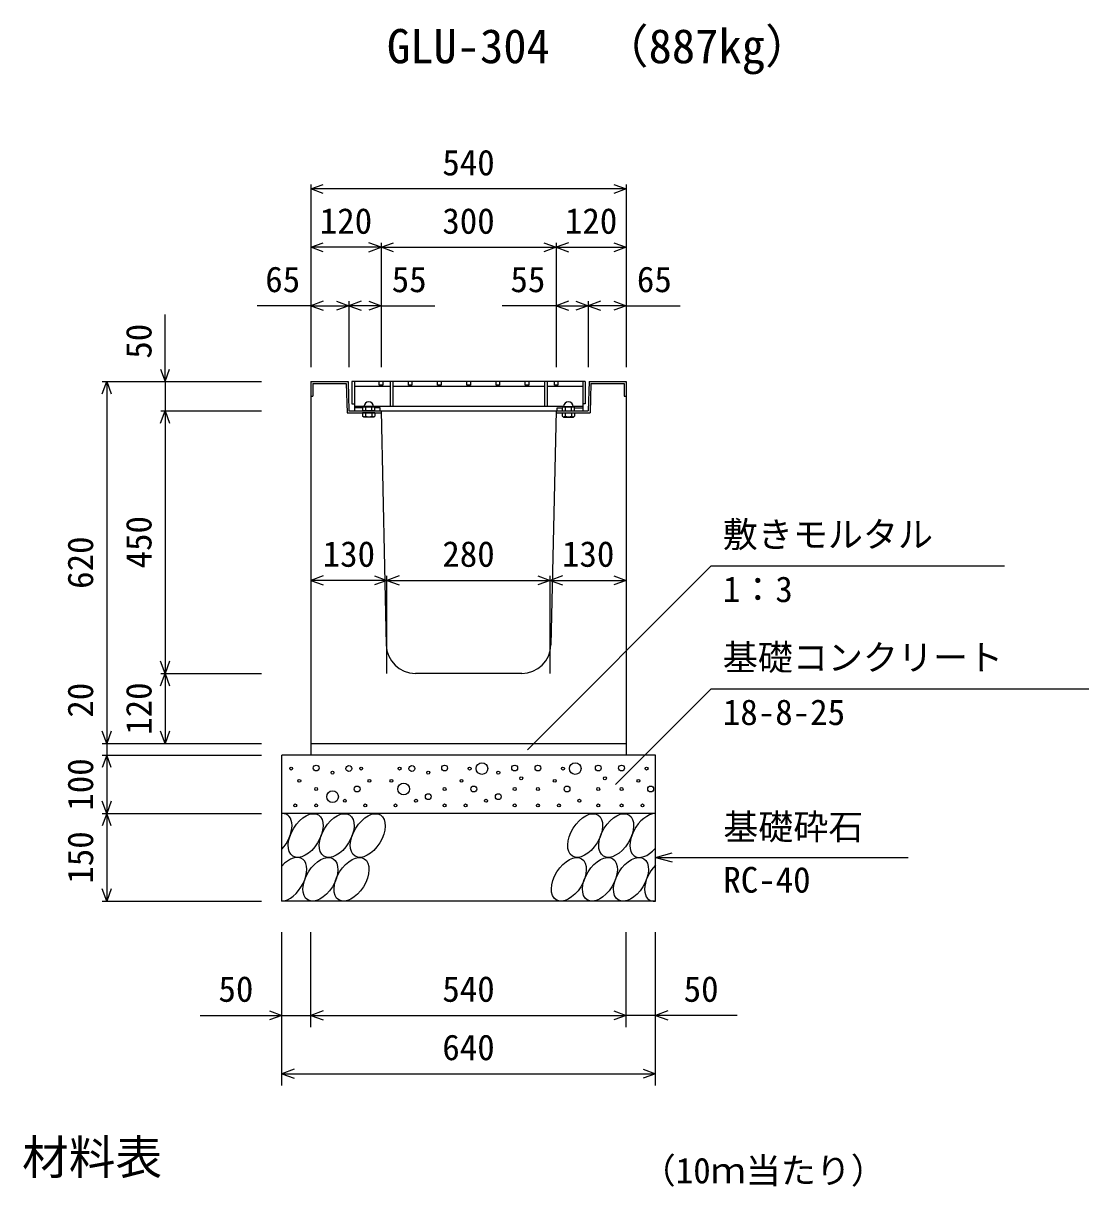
# Model space of a CAD drawing. Units: millimetres, scale not verified. Extents: x -25200 to 25200, y -8910 to 8910.
# Drawn here: x 6543 to 8369, y 3953 to 5946 of the extents above; entities that cross this region are included whole.
import ezdxf
from ezdxf.enums import TextEntityAlignment as Align

# ---------------------------------------------------------------- set-up
doc = ezdxf.new("R2010")
doc.units = ezdxf.units.MM
doc.header["$LTSCALE"] = 30
for name, color, linetype, lineweight in [('0-0_DIM', 7, 'Continuous', 25), ('0-2_HATCH', 6, 'Continuous', 25), ('0-5_OUTLINE', 3, 'Continuous', 25), ('0-7_TXT', 7, 'Continuous', 25)]:
    doc.layers.add(name, color=color, linetype=linetype, lineweight=lineweight)
doc.styles.add('ＭＳ ゴシック', font='')
doc.styles.get('ＭＳ ゴシック').set_extended_font_data('MS Gothic')

msp = doc.modelspace()

# ---------------------------------------------------------------- linework, layer by layer
at = {"layer": '0-0_DIM'}
for p, q in [((7036.1, 5669.64), (7036.1, 5357.03)), ((7576.1, 5662.14), (7036.1, 5662.14)), ((7576.1, 5669.64), (7576.1, 5357.03)), ((7156.1, 5562.14), (7036.1, 5562.14)), ((7156.1, 5569.64), (7156.1, 5357.03)), ((7156.1, 5562.14), (7456.1, 5562.14)), ((7456.1, 5569.64), (7456.1, 5357.03)), ((7456.1, 5562.14), (7576.1, 5562.14)), ((7036.1, 5462.14), (6943.78, 5462.14)), ((7036.1, 5462.14), (7101.1, 5462.14)), ((7101.1, 5469.64), (7101.1, 5357.03)), ((7156.1, 5462.14), (7101.1, 5462.14)), ((7156.1, 5462.14), (7248.41, 5462.14)), ((7456.1, 5462.14), (7363.78, 5462.14)), ((7456.1, 5462.14), (7511.1, 5462.14)), ((7511.1, 5469.64), (7511.1, 5357.03)), ((7576.1, 5462.14), (7511.1, 5462.14)), ((7576.1, 5462.14), (7668.41, 5462.14)), ((6786.1, 5332.11), (6786.1, 5447.31)), ((6678.6, 5332.11), (6951.1, 5332.11)), ((6686.1, 5332.11), (6686.1, 4712.11)), ((6786.1, 5332.11), (6786.1, 5282.11)), ((6778.6, 5282.11), (6951.1, 5282.11)), ((6786.1, 5282.11), (6786.1, 4832.11)), ((7721.67, 5016.35), (7406.79, 4701.47)), ((7721.67, 5016.35), (8224.32, 5016.35)), ((7166.1, 4991.69), (7036.1, 4991.69)), ((7166.1, 4832.11), (7166.1, 4999.19)), ((7166.1, 4991.69), (7446.1, 4991.69)), ((7446.1, 4832.11), (7446.1, 4999.19)), ((7446.1, 4991.69), (7576.1, 4991.69)), ((6778.6, 4832.11), (6951.1, 4832.11)), ((6786.1, 4832.11), (6786.1, 4712.11)), ((7721.67, 4805.76), (7558.01, 4642.11)), ((7721.67, 4805.76), (8368.54, 4805.76)), ((6678.6, 4712.11), (6951.1, 4712.11)), ((6678.6, 4692.11), (6951.1, 4692.11)), ((6678.6, 4592.11), (6951.1, 4592.11)), ((6686.1, 4592.11), (6686.1, 4442.11)), ((7626.1, 4517.11), (7655.07, 4524.87)), ((7626.1, 4517.11), (8059.41, 4517.11)), ((7626.1, 4517.11), (7655.07, 4509.34)), ((6678.6, 4442.11), (6951.1, 4442.11)), ((6986.1, 4126.59), (6986.1, 4388.94)), ((7036.1, 4226.59), (7036.1, 4388.94)), ((7576.1, 4226.59), (7576.1, 4388.94)), ((7626.1, 4126.59), (7626.1, 4388.94)), ((6846.21, 4246.59), (6986.1, 4246.59)), ((6986.1, 4246.59), (7036.1, 4246.59)), ((7036.1, 4246.59), (7576.1, 4246.59)), ((7626.1, 4246.59), (7576.1, 4246.59)), ((7765.98, 4246.59), (7626.1, 4246.59)), ((6986.1, 4146.59), (7626.1, 4146.59))]:
    msp.add_line(p, q, dxfattribs=at)
for points in [[(7057.24, 5654.45), (7036.1, 5662.14), (7057.24, 5669.84)], [(7554.95, 5669.84), (7576.1, 5662.14), (7554.95, 5654.45)], [(7057.24, 5554.45), (7036.1, 5562.14), (7057.24, 5569.84)], [(7134.95, 5554.45), (7156.1, 5562.14), (7134.95, 5569.84)], [(7177.24, 5554.45), (7156.1, 5562.14), (7177.24, 5569.84)], [(7434.95, 5569.84), (7456.1, 5562.14), (7434.95, 5554.45)], [(7477.24, 5569.84), (7456.1, 5562.14), (7477.24, 5554.45)], [(7554.95, 5569.84), (7576.1, 5562.14), (7554.95, 5554.45)], [(7057.24, 5469.84), (7036.1, 5462.14), (7057.24, 5454.45)], [(7079.95, 5469.84), (7101.1, 5462.14), (7079.95, 5454.45)], [(7122.24, 5469.84), (7101.1, 5462.14), (7122.24, 5454.45)], [(7134.95, 5469.84), (7156.1, 5462.14), (7134.95, 5454.45)], [(7477.24, 5469.84), (7456.1, 5462.14), (7477.24, 5454.45)], [(7489.95, 5469.84), (7511.1, 5462.14), (7489.95, 5454.45)], [(7532.24, 5469.84), (7511.1, 5462.14), (7532.24, 5454.45)], [(7554.95, 5469.84), (7576.1, 5462.14), (7554.95, 5454.45)], [(6778.4, 5353.25), (6786.1, 5332.11), (6793.79, 5353.25)], [(6678.4, 5310.96), (6686.1, 5332.11), (6693.79, 5310.96)], [(6778.4, 5260.96), (6786.1, 5282.11), (6793.79, 5260.96)], [(7057.24, 4999.38), (7036.1, 4991.69), (7057.24, 4983.99)], [(7144.95, 4999.38), (7166.1, 4991.69), (7144.95, 4983.99)], [(7187.24, 4999.38), (7166.1, 4991.69), (7187.24, 4983.99)], [(7424.95, 4999.38), (7446.1, 4991.69), (7424.95, 4983.99)], [(7467.24, 4999.38), (7446.1, 4991.69), (7467.24, 4983.99)], [(7554.95, 4999.38), (7576.1, 4991.69), (7554.95, 4983.99)], [(6793.79, 4853.25), (6786.1, 4832.11), (6778.4, 4853.25)], [(6778.4, 4810.96), (6786.1, 4832.11), (6793.79, 4810.96)], [(6693.79, 4733.25), (6686.1, 4712.11), (6678.4, 4733.25)], [(6793.79, 4733.25), (6786.1, 4712.11), (6778.4, 4733.25)], [(6686.1, 4712.11), (6686.1, 4692.11), (6686.1, 4592.11)], [(6693.79, 4670.96), (6686.1, 4692.11), (6678.4, 4670.96)], [(6693.79, 4613.25), (6686.1, 4592.11), (6678.4, 4613.25)], [(6693.79, 4570.96), (6686.1, 4592.11), (6678.4, 4570.96)], [(6693.79, 4463.25), (6686.1, 4442.11), (6678.4, 4463.25)], [(6964.95, 4254.29), (6986.1, 4246.59), (6964.95, 4238.9)], [(7057.24, 4254.29), (7036.1, 4246.59), (7057.24, 4238.9)], [(7554.95, 4254.29), (7576.1, 4246.59), (7554.95, 4238.9)], [(7647.24, 4254.29), (7626.1, 4246.59), (7647.24, 4238.9)], [(7007.24, 4154.29), (6986.1, 4146.59), (7007.24, 4138.9)], [(7604.95, 4154.29), (7626.1, 4146.59), (7604.95, 4138.9)]]:
    msp.add_lwpolyline(points, dxfattribs=at)
at = {"layer": '0-2_HATCH'}
for p, q in [((7039.3, 5328.91), (7039.3, 5307.11)), ((7506.1, 5332.11), (7106.1, 5332.11)), ((7110.6, 5332.11), (7110.6, 5282.11)), ((7110.6, 5324.11), (7171.6, 5324.11)), ((7171.6, 5332.11), (7171.6, 5290.11)), ((7176.1, 5332.11), (7176.1, 5290.11)), ((7176.1, 5324.11), (7436.1, 5324.11)), ((7436.1, 5332.11), (7436.1, 5290.11)), ((7440.6, 5332.11), (7440.6, 5290.11)), ((7440.6, 5324.11), (7501.6, 5324.11)), ((7501.6, 5332.11), (7501.6, 5282.11)), ((7515.7, 5328.91), (7514.2, 5278.91)), ((7036.1, 5307.11), (7039.3, 5307.11)), ((7110.6, 5290.11), (7126.95, 5290.11)), ((7124.89, 5287.11), (7110.6, 5287.11)), ((7110.6, 5282.11), (7501.6, 5282.11)), ((7126.58, 5288.91), (7124.89, 5287.94)), ((7124.89, 5282.76), (7124.89, 5287.94)), ((7125.76, 5282.11), (7124.89, 5282.76)), ((7144.44, 5282.11), (7125.76, 5282.11)), ((7143.61, 5289.24), (7126.58, 5289.24)), ((7126.58, 5289.24), (7126.58, 5288.91)), ((7143.61, 5288.91), (7126.58, 5288.91)), ((7129.99, 5282.76), (7129.99, 5287.94)), ((7140.2, 5282.76), (7140.2, 5287.94)), ((7143.24, 5290.11), (7468.95, 5290.11)), ((7143.61, 5289.24), (7143.61, 5288.91)), ((7143.61, 5288.91), (7145.3, 5287.94)), ((7144.44, 5282.11), (7145.3, 5282.76)), ((7145.3, 5282.76), (7145.3, 5287.94)), ((7468.58, 5288.91), (7466.89, 5287.94)), ((7466.89, 5282.76), (7466.89, 5287.94)), ((7467.75, 5282.11), (7466.89, 5282.76)), ((7467.75, 5282.11), (7486.44, 5282.11)), ((7468.58, 5289.24), (7485.61, 5289.24)), ((7468.58, 5289.24), (7468.58, 5288.91)), ((7468.58, 5288.91), (7485.61, 5288.91)), ((7471.99, 5282.76), (7471.99, 5287.94)), ((7482.2, 5282.76), (7482.2, 5287.94)), ((7485.24, 5290.11), (7501.6, 5290.11)), ((7485.61, 5289.24), (7485.61, 5288.91)), ((7485.61, 5288.91), (7487.3, 5287.94)), ((7486.44, 5282.11), (7487.3, 5282.76)), ((7487.3, 5282.76), (7487.3, 5287.94)), ((7487.3, 5287.11), (7501.6, 5287.11)), ((7097.99, 5278.91), (7156.1, 5278.91)), ((7145.6, 5278.91), (7124.6, 5278.91)), ((7124.6, 5278.91), (7124.6, 5272.91)), ((7126.6, 5271.41), (7124.6, 5272.91)), ((7124.92, 5272.63), (7126.6, 5271.41)), ((7143.6, 5271.41), (7126.6, 5271.41)), ((7129.6, 5278.91), (7129.6, 5272.91)), ((7140.6, 5278.91), (7140.6, 5272.91)), ((7145.27, 5272.63), (7143.6, 5271.41)), ((7145.6, 5278.91), (7145.6, 5272.91)), ((7456, 5278.91), (7514.2, 5278.91)), ((7466.6, 5278.91), (7466.6, 5272.91)), ((7466.6, 5278.91), (7487.6, 5278.91)), ((7466.92, 5272.63), (7468.6, 5271.41)), ((7468.6, 5271.41), (7485.6, 5271.41)), ((7471.6, 5278.91), (7471.6, 5272.91)), ((7482.6, 5278.91), (7482.6, 5272.91)), ((7485.6, 5271.41), (7487.6, 5272.91)), ((7487.27, 5272.63), (7485.6, 5271.41)), ((7487.6, 5278.91), (7487.6, 5272.91))]:
    msp.add_line(p, q, dxfattribs=at)
for points in [[(7039.3, 5328.91), (7096.49, 5328.91), (7097.99, 5278.91)], [(7106.1, 5332.11), (7106.1, 5294.11), (7110.6, 5294.11)], [(7159.1, 5332.11), (7159.1, 5326.11), (7153.1, 5326.11), (7153.1, 5332.11)], [(7209.1, 5332.11), (7209.1, 5326.11), (7203.1, 5326.11), (7203.1, 5332.11)], [(7259.1, 5332.11), (7259.1, 5326.11), (7253.1, 5326.11), (7253.1, 5332.11)], [(7309.1, 5332.11), (7309.1, 5326.11), (7303.1, 5326.11), (7303.1, 5332.11)], [(7359.1, 5332.11), (7359.1, 5326.11), (7353.1, 5326.11), (7353.1, 5332.11)], [(7409.1, 5332.11), (7409.1, 5326.11), (7403.1, 5326.11), (7403.1, 5332.11)], [(7459.1, 5332.11), (7459.1, 5326.11), (7453.1, 5326.11), (7453.1, 5332.11)], [(7506.1, 5332.11), (7506.1, 5294.11), (7501.6, 5294.11)], [(7515.7, 5328.91), (7572.9, 5328.91), (7572.9, 5307.11), (7576.1, 5307.11)], [(7154.6, 5282.11), (7154.6, 5287.11), (7145.3, 5287.11)], [(7457.6, 5282.11), (7457.6, 5287.11), (7466.89, 5287.11)]]:
    msp.add_lwpolyline(points, dxfattribs=at)
for centre, radius in [((7002.1, 4669.29), 2.5), ((7044.99, 4670.16), 5), ((7073.03, 4662.28), 2.5), ((7101.07, 4669.29), 5), ((7122.1, 4669.29), 2.5), ((7187.95, 4669.29), 2.5), ((7208.98, 4669.29), 5), ((7237.02, 4662.28), 2.5), ((7265.06, 4670.16), 5), ((7307.95, 4669.29), 2.5), ((7328.98, 4669.29), 10), ((7357.02, 4662.28), 2.5), ((7385.06, 4670.16), 5), ((7424.9, 4670.16), 5), ((7467.8, 4669.29), 2.5), ((7488.83, 4669.29), 10), ((7528.31, 4670.16), 5), ((7568.16, 4670.16), 5), ((7611.05, 4669.29), 2.5), ((7016.12, 4648.27), 2.5), ((7136.12, 4648.27), 2.5), ((7173.93, 4648.27), 2.5), ((7194.96, 4634.27), 10), ((7293.93, 4648.27), 2.5), ((7396.4, 4652.59), 2.5), ((7453.78, 4648.27), 2.5), ((7539.65, 4652.59), 2.5), ((7597.03, 4648.27), 2.5), ((7044.99, 4634.27), 2.5), ((7073.03, 4621.14), 10), ((7115.09, 4634.27), 5), ((7237.02, 4621.14), 5), ((7265.06, 4634.27), 2.5), ((7314.96, 4634.27), 5), ((7357.02, 4621.14), 5), ((7385.06, 4634.27), 2.5), ((7424.9, 4634.27), 2.5), ((7474.81, 4634.27), 5), ((7528.31, 4634.27), 2.5), ((7568.16, 4634.27), 2.5), ((7618.06, 4634.27), 5), ((7009.11, 4606.25), 2.5), ((7044.99, 4606.25), 2.5), ((7094.06, 4614.13), 2.5), ((7129.11, 4606.25), 2.5), ((7180.94, 4606.25), 2.5), ((7215.99, 4614.13), 2.5), ((7265.06, 4606.25), 2.5), ((7300.94, 4606.25), 2.5), ((7335.99, 4614.13), 2.5), ((7385.06, 4606.25), 2.5), ((7424.9, 4606.25), 2.5), ((7460.79, 4606.25), 2.5), ((7495.84, 4614.13), 2.5), ((7528.31, 4606.25), 2.5), ((7568.16, 4606.25), 2.5), ((7604.04, 4606.25), 2.5)]:
    msp.add_circle(centre, radius, dxfattribs=at)
for centre, radius, start, end in [((7127.44, 5283.24), 5.35, 61.49911, 118.50157), ((7127.44, 5287.45), 5.35, 241.49316, 298.50168), ((7135.1, 5289.24), 8.19, 0.00005, 180), ((7135.1, 5268.17), 20.42, 75.52626, 104.47362), ((7135.1, 5302.52), 20.42, 255.52638, 284.47379), ((7142.75, 5283.24), 5.35, 61.5, 118.50011), ((7142.75, 5287.45), 5.35, 241.49831, 298.50769), ((7469.44, 5283.24), 5.35, 61.49989, 118.5), ((7469.44, 5287.45), 5.35, 241.49231, 298.50169), ((7477.1, 5289.24), 8.19, 0, 179.99995), ((7477.1, 5268.17), 20.42, 75.52638, 104.47374), ((7477.1, 5302.52), 20.42, 255.52621, 284.47362), ((7484.75, 5283.24), 5.35, 61.49843, 118.50089), ((7484.75, 5287.45), 5.35, 241.49832, 298.50684), ((7127.1, 5275.53), 3.62, 226.39563, 313.60437), ((7135.1, 5287.53), 15.62, 249.39075, 290.60925), ((7143.1, 5275.53), 3.62, 226.39563, 313.60437), ((7469.1, 5275.53), 3.62, 226.39563, 313.60437), ((7477.1, 5287.53), 15.62, 249.39075, 290.60925), ((7485.1, 5275.53), 3.62, 226.39563, 313.60437)]:
    msp.add_arc(centre, radius, start, end, dxfattribs=at)
for centre, start_param, end_param in [((6973.73, 4554.59), 4.385593, 6.6745444), ((7612.24, 4554.59), 0.3357715, 4.4411806), ((6999.05, 4479.6), 3.5111464, 7.548991), ((7637.56, 4479.6), 1.2110787, 3.5658734)]:
    msp.add_ellipse(centre, major_axis=(21.81, 35.31), ratio=0.5792, start_param=start_param, end_param=end_param, dxfattribs=at)
for centre in [(7026.94, 4554.59), (7080.15, 4554.59), (7133.36, 4554.59), (7505.82, 4554.59), (7559.03, 4554.59), (7052.26, 4479.6), (7105.47, 4479.6), (7477.93, 4479.6), (7531.14, 4479.6), (7584.35, 4479.6)]:
    msp.add_ellipse(centre, major_axis=(21.81, 35.31), ratio=0.5792, dxfattribs=at)
at = {"layer": '0-5_OUTLINE'}
for p, q in [((7036.1, 5332.11), (7036.1, 4692.11)), ((7036.1, 5332.11), (7099.6, 5332.11)), ((7512.6, 5332.11), (7511.1, 5282.11)), ((7512.6, 5332.11), (7576.1, 5332.11)), ((7576.1, 5332.11), (7576.1, 4692.11)), ((7156.1, 5282.11), (7165.01, 4881)), ((7456.1, 5282.11), (7447.18, 4881)), ((7456.1, 5282.11), (7511.1, 5282.11)), ((7397.2, 4832.11), (7215, 4832.11)), ((7036.1, 4712.11), (7576.1, 4712.11)), ((7626.1, 4692.11), (6986.1, 4692.11)), ((7626.1, 4442.11), (7626.1, 4692.11)), ((7626.1, 4592.11), (6986.1, 4592.11))]:
    msp.add_line(p, q, dxfattribs=at)
for points in [[(7099.6, 5332.11), (7101.1, 5282.11), (7156.1, 5282.11)], [(7626.1, 4442.11), (6986.1, 4442.11), (6986.1, 4692.11)]]:
    msp.add_lwpolyline(points, dxfattribs=at)
for centre, start, end in [((7215, 4882.11), 181.27303, 270), ((7397.2, 4882.11), 270, 358.72697)]:
    msp.add_arc(centre, 50, start, end, dxfattribs=at)

# ---------------------------------------------------------------- texts
at = {"layer": '0-0_DIM', "style": 'ＭＳ ゴシック'}
for s, p in [('540', (7261.1, 5672.14)), ('120', (7051.1, 5572.14)), ('300', (7261.1, 5572.14)), ('120', (7471.1, 5572.14)), ('65', (6957.78, 5472.14)), ('55', (7174.42, 5472.14)), ('55', (7377.78, 5472.14)), ('65', (7594.42, 5472.14)), ('敷きモルタル', (7741.67, 5035.08)), ('130', (7056.1, 5001.69)), ('280', (7261.1, 5001.69)), ('130', (7466.1, 5001.69)), ('1：3', (7741.67, 4941.27)), ('基礎コンクリート', (7741.67, 4824.5)), ('18-8-25', (7741.67, 4730.68)), ('基礎砕石', (7742.42, 4534.28)), ('RC-40', (7742.42, 4443.59)), ('50', (6877.6, 4256.59)), ('540', (7261.1, 4256.59)), ('50', (7674.59, 4256.59)), ('640', (7261.1, 4156.59))]:
    msp.add_text(s, height=43.99, dxfattribs=at).set_placement(p, align=Align.BOTTOM_LEFT)
for s, p in [('50', (6776.1, 5371.34)), ('450', (6776.1, 5012.11)), ('620', (6676.1, 4977.11)), ('20', (6676.1, 4756.42)), ('120', (6776.1, 4727.11)), ('100', (6676.1, 4597.11)), ('150', (6676.1, 4472.11))]:
    msp.add_text(s, height=43.99, rotation=90, dxfattribs=at).set_placement(p, align=Align.BOTTOM_LEFT)
at = {"layer": '0-7_TXT', "style": 'ＭＳ ゴシック'}
for s, height, p in [('（887kg）', 58.65, (7534.47, 5859.83)), ('GLU-304', 58.65, (7166.1, 5859.83)), ('材料表', 58.65, (6541.1, 3956.59)), ('（10ｍ当たり）', 43.99, (7601.09, 3945.59))]:
    msp.add_text(s, height=height, dxfattribs=at).set_placement(p, align=Align.BOTTOM_LEFT)

doc.saveas('drawing.dxf')
